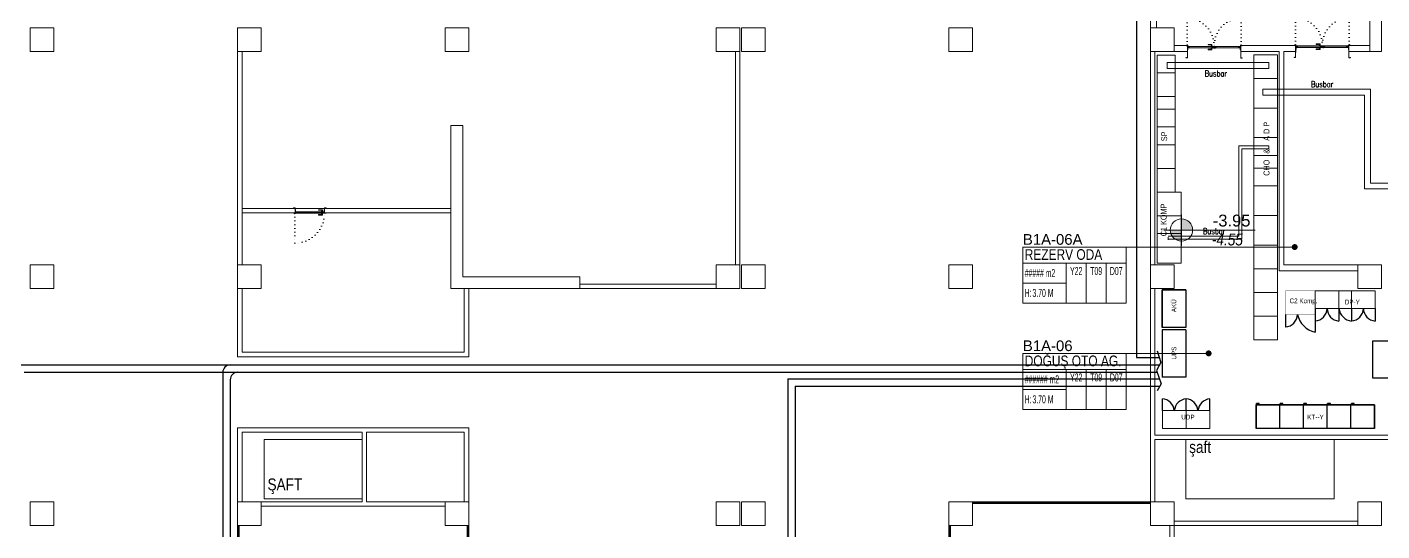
# Model space of a CAD drawing. Header units: metres. Extents: x -17822 to 152406, y -4219 to 19791.
# Drawn here: x 86950 to 91521, y 3982 to 5682 of the extents above; entities that cross this region are included whole.
import ezdxf
from ezdxf.enums import TextEntityAlignment as Align

# ---------------------------------------------------------------- set-up
doc = ezdxf.new("R2010")
doc.units = ezdxf.units.M
doc.header["$LTSCALE"] = 100
doc.header["$MEASUREMENT"] = 0
doc.linetypes.add('DOT2', pattern=[0.125, 0, -0.125])
doc.linetypes.add('HIDDEN', pattern=[0.375, 0.25, -0.125])
doc.layers.get('0').update_dxf_attribs({"color": 9, "lineweight": 9})
for name, color, linetype, lineweight in [('00', 9, 'Continuous', 9), ('01', 9, 'Continuous', 9), ('05S', 9, 'Continuous', 9), ('06B', 9, 'Continuous', 9), ('06C', 9, 'Continuous', 9), ('06D', 9, 'Continuous', 9), ('10', 9, 'Continuous', 9), ('15', 9, 'Continuous', 9), ('20', 9, 'DOT2', 9), ('21', 9, 'Continuous', 9), ('21_mahal200', 9, 'Continuous', 9), ('E-ELEK', 7, 'Continuous', 30), ('E-KABLO', 7, 'Continuous', 30), ('E-KUTU', 7, 'Continuous', 30), ('E-KUVVET', 7, 'Continuous', 30), ('E-YAZI', 7, 'Continuous', 30)]:
    doc.layers.add(name, color=color, linetype=linetype, lineweight=lineweight)
doc.styles.add('_Y', font='comic.ttf', dxfattribs={"width": 0.8, "height": 2.5})
doc.styles.add('Arial', font='arial.ttf', dxfattribs={"height": 2.5})
doc.styles.add('E-YAZI', font='txttw.shx')
doc.styles.add('MuuM_TEXT-ITALIC', font='ARIALNI.TTF')
doc.styles.add('MuuM_TEXT-STANDART', font='ARIALN.TTF')
doc.dimstyles.new('MuuM_DIM200', dxfattribs={"dimscale": 20, "dimtxt": 2, "dimasz": 1, "dimexe": 1, "dimexo": 1, "dimgap": 1, "dimtad": 1, "dimdec": 1, "dimrnd": 0.5, "dimdsep": 46, "dimtxsty": 'MuuM_TEXT-STANDART', "dimblk": 'ARCHTICK', "dimcen": 0, "dimdle": 0.15, "dimclrd": 256, "dimclre": 256, "dimclrt": 256, "dimadec": 0, "dimazin": 0, "dimtfac": 5, "dimtdec": 1, "dimtix": 1, "dimtmove": 2, "dimatfit": 3, "dimldrblk": 'DOT', "dimfxl": 3, "dimfxlon": 1, "dimtolj": 1, "dimlwd": -1, "dimlwe": -1, "dimarcsym": 0})

# ---------------------------------------------------------------- blocks, each defined once
blk = doc.blocks.new('p-kolon_80x80')
blk.add_lwpolyline([(-40, -40), (40, -40), (40, 40), (-40, 40)], close=True)
blk = doc.blocks.new('1.Bod.Ara.Sitatik Elk')
at = {"layer": '01'}
for points in [[(7520, -3030), (7480, -3030), (7480, -2824), (7520, -2824)], [(4815, -3790), (4420, -3790), (4420, -3280), (4380, -3280), (4380, -3830), (4815, -3830)]]:
    blk.add_lwpolyline(points, close=True, dxfattribs=at)
for p in [(3000, -2990), (3700, -2990), (4400, -2990), (5315, -2990), (5400, -2990), (6100, -2990), (6780, -2990), (3000, -3790), (3700, -3790), (5315, -3790), (5400, -3790), (6100, -3790), (6780, -3790), (7480, -3790), (3000, -4590), (3700, -4590), (4400, -4590), (5315, -4590), (5400, -4590), (6100, -4590), (6780, -4590), (7480, -4590)]:
    blk.add_blockref('p-kolon_80x80', p, dxfattribs=at)
blk = doc.blocks.new('_ArchTick')
at = {"color": 0, "linetype": 'ByBlock', "const_width": 0.15}
blk.add_lwpolyline([(-0.5, -0.5), (0.5, 0.5)], dxfattribs=at)
blk = doc.blocks.new('_Dot')
at = {"color": 0, "linetype": 'ByBlock', "lineweight": -2}
blk.add_line((-0.5, 0), (-1, 0), dxfattribs=at)
at = {"color": 0, "linetype": 'ByBlock', "const_width": 0.5}
blk.add_lwpolyline([(-0.25, 0, 1), (0.25, 0, 1)], format="xyb", close=True, dxfattribs=at)
blk = doc.blocks.new('0_roomno2')
blk.add_lwpolyline([(19.38, -10.5), (0, -10.5), (0, 0), (19.38, 0)], close=True)
for points in [[(0, -3), (19.38, -3)], [(8.12, -3), (8.12, -10.5)], [(11.88, -3), (11.88, -10.5)], [(15.62, -3), (15.62, -10.5)], [(0, -6.75), (8.12, -6.75)]]:
    blk.add_lwpolyline(points)
at = {"style": 'MuuM_TEXT-STANDART', "width": 0.6}
blk.add_text('H:', height=1.5, dxfattribs=at).set_placement((0.35, -8.61), align=Align.MIDDLE_LEFT)
at = {"style": 'Arial'}
blk.add_attdef('ODANO', (0, 1.17), '', height=2, dxfattribs=at)
blk.add_attdef('MEKANADI', text='', height=2, dxfattribs=at).set_placement((0.35, -3), align=Align.BOTTOM_LEFT)
at = {"style": 'MuuM_TEXT-STANDART', "width": 0.6}
for tag, p in [('M2', (0.35, -4.88)), ('TEMIZTAVANYUKSEKLIGI', (1.8, -8.61))]:
    blk.add_attdef(tag, text='', height=1.5, dxfattribs=at).set_placement(p, align=Align.MIDDLE_LEFT)
for tag, p in [('YER01', (10, -4.5)), ('TAVAN01', (13.75, -4.5)), ('DUVAR01', (17.5, -4.5)), ('YER02', (10, -6.75)), ('TAVAN02', (13.75, -6.75)), ('DUVAR02', (17.5, -6.75)), ('YER03', (10, -9)), ('TAVAN03', (13.75, -9)), ('DUVAR03', (17.5, -9))]:
    blk.add_attdef(tag, text='', height=1.5, dxfattribs=at).set_placement(p, align=Align.MIDDLE_CENTER)
blk = doc.blocks.new('prf-10x10')
blk.add_lwpolyline([(-5, -5), (5, -5), (5, 5), (-5, 5)], close=True)
at = {"color": 255}
blk.add_solid([(-5, -5), (5, -5), (-5, 5), (5, 5)], dxfattribs=at)
at = {"layer": '10'}
blk.add_point((0, 0), dxfattribs=at)
blk = doc.blocks.new('p-dog-ser-720')
at = {"layer": '06D'}
for points in [[(0, 0), (0, 715)], [(5, 0), (5, 715)]]:
    blk.add_lwpolyline(points, dxfattribs=at)
at = {"layer": '15'}
blk.add_lwpolyline([(2.5, 0), (2.5, 715)], dxfattribs=at)
at = {"layer": '10', "xscale": 0.5, "yscale": 0.5, "rotation": 180}
for p in [(2.5, 717.5), (2.5, 600), (2.5, 480), (2.5, 360), (2.5, 240), (2.5, 120), (2.5, 2.5)]:
    blk.add_blockref('prf-10x10', p, dxfattribs=at)
blk = doc.blocks.new('prf-scr2')
at = {"linetype": 'DOT2', "ltscale": 10}
blk.add_line((0, 0.2), (0, -1.1), dxfattribs=at)
for p, q in [((-0.1, -0.2), (0.1, -0.3)), ((0.1, -0.2), (-0.1, -0.2)), ((0.1, -0.3), (-0.1, -0.3)), ((-0.1, -0.3), (0.1, -0.4)), ((0.1, -0.4), (-0.1, -0.4)), ((0.1, -0.5), (-0.1, -0.4)), ((-0.1, -0.4), (0.1, -0.4)), ((0.1, -0.6), (-0.1, -0.5)), ((-0.1, -0.5), (0.1, -0.5)), ((-0.1, -0.6), (0.1, -0.7)), ((0.1, -0.6), (-0.1, -0.6)), ((-0.1, -0.6), (0.1, -0.6)), ((-0.1, -0.7), (0.1, -0.8)), ((0.1, -0.7), (-0.1, -0.7)), ((-0.1, -0.8), (0.1, -0.8)), ((0.1, -0.8), (-0.1, -0.8)), ((0.1, -0.2), (0, -0.1)), ((0, -0.2), (0.1, -0.2))]:
    blk.add_line(p, q)
blk.add_lwpolyline([(0.2, 0), (-0.2, 0), (-0.2, 0), (-0.1, -0.1), (0.1, -0.1), (0.2, 0), (0.2, 0)], close=True)
for points in [[(0.2, 0), (-0.2, 0)], [(-0.1, -0.1), (-0.1, -0.2), (-0.1, -0.2), (-0.1, -0.2), (-0.1, -0.2), (-0.1, -0.3), (-0.1, -0.3), (-0.1, -0.3), (-0.1, -0.3), (-0.1, -0.4), (-0.1, -0.4), (-0.1, -0.4), (-0.1, -0.4), (-0.1, -0.4), (-0.1, -0.5), (-0.1, -0.5), (-0.1, -0.5), (-0.1, -0.5), (-0.1, -0.5), (-0.1, -0.5), (-0.1, -0.6), (-0.1, -0.6), (-0.1, -0.6), (-0.1, -0.6), (-0.1, -0.6), (-0.1, -0.7), (-0.1, -0.7), (-0.1, -0.7), (-0.1, -0.7), (-0.1, -0.7), (-0.1, -0.8), (-0.1, -0.8), (-0.1, -0.8), (-0.1, -0.8), (0, -0.9), (0, -0.9), (0, -0.9), (0.1, -0.8), (0.1, -0.8), (0.1, -0.7), (0.1, -0.7), (0.1, -0.7), (0.1, -0.7), (0.1, -0.7), (0.1, -0.7), (0.1, -0.6), (0.1, -0.6), (0.1, -0.6), (0.1, -0.6), (0.1, -0.6), (0.1, -0.5), (0.1, -0.5), (0.1, -0.5), (0.1, -0.5), (0.1, -0.4), (0.1, -0.4), (0.1, -0.4), (0.1, -0.4), (0.1, -0.4), (0.1, -0.3), (0.1, -0.3), (0.1, -0.3), (0.1, -0.3), (0.1, -0.3), (0.1, -0.3), (0.1, -0.2), (0.1, -0.2), (0.1, -0.2), (0.1, -0.2), (0.1, -0.2), (0.1, -0.1)]]:
    blk.add_lwpolyline(points)
blk = doc.blocks.new('gr-p-barel kilitli kapı kolu')
at = {"layer": '05S'}
h = blk.add_hatch(color=256, dxfattribs=at)
h.paths.add_polyline_path([(1.3, 0.8), (-1.3, 0.8), (-1.3, 0.7), (1.3, 0.7)])
h.paths.add_polyline_path([(2.75, 0.7), (-2.75, 0.7), (-2.75, 0), (2.75, 0)])
h.paths.add_polyline_path([(-11.7, 4.9), (-11.7, 6.7), (0.9, 6.7), (0.9, 0.8), (-0.9, 0.8), (-0.9, 4.9)])
at = {"flags": 128}
for points in [[(-0.9, 0.8), (-0.9, 4.9), (-11.7, 4.9), (-11.7, 6.7), (0.9, 6.7), (0.9, 0.8)], [(-0.8, 5), (0.8, 6.6)]]:
    blk.add_lwpolyline(points, dxfattribs=at)
blk.add_lwpolyline([(-2.75, 0), (-2.75, 0.7), (2.75, 0.7), (2.75, 0)])
blk.add_lwpolyline([(-1.3, 0.7), (1.3, 0.7), (1.3, 0.8), (-1.3, 0.8)], close=True)
blk = doc.blocks.new('K2_SAC')
at = {"layer": '06C'}
blk.add_lwpolyline([(-71.5, 60.3, 1), (-71.8, 59.6), (-69.9, 58.9), (-69.6, 59.7), (-71.6, 60.4)], format="xyb", dxfattribs=at)
blk.add_arc((-71.6, 60), 0.5, 34.0049, 287.7447, dxfattribs=at)
at = {"layer": '10'}
for points in [[(-161, 84.1, 0.414214), (-160.8, 83.7), (-159.8, 83.3, 0.414214), (-159.5, 83.5), (-157.4, 89.6, 0.414214), (-157.5, 90, 0.414214), (-157.9, 89.8), (-158.2, 88.9), (-159.2, 89.3), (-156.2, 97.8, 0.414214), (-156.4, 98.1), (-160.6, 99.6, 0.414214), (-160.9, 99.4), (-161.2, 98.5, 0.414214), (-161, 98.2), (-160, 97.8), (-159.9, 98), (-161, 98.4, -0.414214), (-161, 98.5), (-160.7, 99.3, -0.414214), (-160.6, 99.4), (-156.5, 97.9, -0.414214), (-156.4, 97.8), (-159.4, 89.1), (-158.1, 88.7), (-157.7, 89.7, -0.414214), (-157.6, 89.8, -0.414214), (-157.5, 89.6), (-159.6, 83.6, -0.414214), (-159.8, 83.5), (-160.7, 83.9, -0.414214), (-160.8, 84), (-160.5, 84.8), (-160.7, 84.9)], [(-156.5, 98.7), (-155.4, 97.7), (-156.3, 94.9), (-156.2, 94.9), (-155.2, 97.7), (-156.3, 98.8, 14.796002)], [(-174.4, 60.3, 0.414214), (-174.4, 60.2), (-170.2, 58.7, 0.414214), (-170.1, 58.8), (-159.7, 88.3), (-159.5, 88.2), (-169.9, 58.7, -0.414214), (-170.3, 58.6), (-174.4, 60, -0.414214), (-174.6, 60.4), (-174.3, 61.2, -0.414214), (-173.9, 61.4), (-172.9, 61.1), (-173, 60.9), (-174, 61.2, 0.414214), (-174.1, 61.2)], [(4, -2.7, -0.414214), (3.9, -2.7), (-0.3, -1.3, -0.414214), (-0.4, -1.2), (10.4, 29.3), (10.2, 29.4), (-0.6, -1.1, 0.414214), (-0.4, -1.5), (3.8, -2.9, 0.414214), (4.2, -2.7), (4.5, -1.9, 0.414214), (4.3, -1.5), (3.2, -1.1), (3.2, -1.3), (4.2, -1.7, -0.414214), (4.3, -1.8)], [(8.7, 25.2, -0.414214), (8.3, 25), (7.4, 25.4, -0.414214), (7.2, 25.7), (9.3, 31.8, -0.414214), (9.7, 32, -0.414214), (9.9, 31.6), (9.6, 30.7), (10.5, 30.4), (13.5, 38.9, -0.414214), (13.9, 39.1), (18, 37.7, -0.414214), (18.2, 37.3), (17.9, 36.4, -0.414214), (17.5, 36.2), (16.5, 36.6), (16.5, 36.8), (17.6, 36.4, 0.414214), (17.7, 36.5), (18, 37.3, 0.414214), (17.9, 37.5), (13.8, 38.9, 0.414214), (13.7, 38.8), (10.6, 30.2), (9.3, 30.6), (9.7, 31.7, 0.414214), (9.6, 31.8, 0.414214), (9.5, 31.7), (7.4, 25.7, 0.414214), (7.5, 25.5), (8.4, 25.2, 0.414214), (8.5, 25.3), (8.8, 26.1), (9, 26.1)], [(14.3, 39.5), (12.8, 39.3), (11.8, 36.6), (11.6, 36.7), (12.6, 39.5), (14.2, 39.7, -14.796002)]]:
    blk.add_lwpolyline(points, format="xyb", close=True, dxfattribs=at)
for points in [[(-73.8, 64.8), (-74.4, 62.9), (-74.1, 62.8), (-74.5, 61.8), (-157.3, 90.5), (-157, 91.5), (-156.7, 91.4), (-156.1, 93.3), (-156.3, 93.4), (-156.9, 91.8), (-157.2, 91.9), (-157.7, 90.3), (-74.3, 61.4), (-73.8, 63), (-74, 63.1), (-73.5, 64.7)], [(-74.4, 62.9), (-73.8, 64.8), (-73.2, 64.6), (-72.7, 66.1), (-156.1, 95.1), (-156.6, 93.5), (-156.1, 93.3), (-156.7, 91.4), (-156.4, 91.3), (-155.7, 93.5), (-156.2, 93.7), (-155.9, 94.7), (-73, 66), (-73.4, 65), (-74, 65.2), (-74.7, 63), (-74.4, 62.9)], [(-72.2, 64.2), (-72.8, 62.3), (-73.1, 62.4), (-73.4, 61.4), (9.9, 32.5), (10.2, 33.5), (9.9, 33.6), (10.6, 35.5), (10.9, 35.4), (10.3, 33.8), (10.6, 33.7), (10.1, 32.2), (-73.8, 61.3), (-73.3, 62.8), (-73, 62.7), (-72.4, 64.3)], [(-72.8, 62.3), (-72.2, 64.2), (-72.7, 64.4), (-72.2, 66), (11.7, 36.9), (11.2, 35.3), (10.6, 35.5), (9.9, 33.6), (9.7, 33.7), (10.4, 35.9), (11, 35.7), (11.3, 36.7), (-72, 65.6), (-72.3, 64.6), (-71.8, 64.4), (-72.5, 62.2), (-72.8, 62.3)]]:
    blk.add_lwpolyline(points, dxfattribs=at)
for points in [[(-156.7, 90.5), (-152.9, 89.2), (-151.6, 93), (-155.4, 94.3)], [(-156.3, 90.7), (-153.1, 89.6), (-152, 92.8), (-155.2, 93.9)], [(-75, 62.2), (-80.7, 64.1), (-79.3, 67.9), (-73.7, 66)], [(-75.2, 62.6), (-80.3, 64.3), (-79.2, 67.5), (-74.1, 65.8)], [(-75.2, 61), (-73.4, 60.4), (-73.2, 60.9), (-75.6, 61.7), (-75.6, 61.7), (-75.7, 61.2)], [(-71.3, 66.4), (-73.1, 67), (-73.3, 66.5), (-71.5, 65.9), (-70.9, 65.7), (-70.7, 66.2)], [(-72.8, 61.4), (-67.1, 59.5), (-65.8, 63.2), (-71.5, 65.2)], [(-72.4, 61.6), (-67.3, 59.8), (-66.2, 63.1), (-71.3, 64.8)], [(9.4, 32.9), (3.7, 34.9), (5, 38.7), (10.7, 36.7)], [(9.2, 33.3), (4.1, 35.1), (5.2, 38.3), (10.3, 36.5)]]:
    blk.add_lwpolyline(points, close=True, dxfattribs=at)
for centre in [(-156.9, 99.4), (15, 39.8)]:
    blk.add_circle(centre, 0.55, dxfattribs=at)
at = {"layer": '20'}
for p, q in [((-156.9, 99.4), (-127.2, 184.9)), ((15, 39.8), (44.6, 125.3))]:
    blk.add_line(p, q, dxfattribs=at)
at = {"layer": '20', "linetype": 'HIDDEN'}
for points in [[(-156.6, 98), (-157, 96.8), (-158.4, 97.2), (-158, 98.5)], [(-156.5, 98.7), (-157.1, 97), (-158.1, 97.4), (-157.6, 99.1)], [(13.9, 38.9), (13.5, 37.6), (14.9, 37.2), (15.3, 38.4)], [(14.3, 39.5), (13.7, 37.8), (14.8, 37.4), (15.3, 39.1)]]:
    blk.add_lwpolyline(points, dxfattribs=at)
at = {"layer": '20'}
for centre, start, end in [((-156.9, 99.4), 338.4691, 70.8748), ((15, 39.8), 70.8748, 163.2805)]:
    blk.add_arc(centre, 90.5, start, end, dxfattribs=at)
at = {"layer": '06B', "xscale": -1, "rotation": 160.8747897857572}
blk.add_blockref('gr-p-barel kilitli kapı kolu', (-81.9, 64), dxfattribs=at)
at = {"layer": '06B', "rotation": 340.8747897857572}
blk.add_blockref('gr-p-barel kilitli kapı kolu', (-80.2, 68.8), dxfattribs=at)
at = {"layer": '10', "rotation": 70.87478978575723}
for p in [(-156.6, 92.6), (-72.7, 63.5)]:
    blk.add_blockref('prf-scr2', p, dxfattribs=at)
at = {"layer": '10', "xscale": -1, "rotation": 250.8747897857573}
for p in [(-73.8, 63.9), (10.6, 34.6)]:
    blk.add_blockref('prf-scr2', p, dxfattribs=at)
blk = doc.blocks.new('0_elevationtarget-p-bk')
h = blk.add_hatch(color=250)
h.paths.add_polyline_path([(1.88, 0, 0.414214), (0, 1.88), (0, 0)])
h.paths.add_polyline_path([(0, 0), (-1.88, 0, 0.414214), (0, -1.88)])
blk.add_line((0, -2.62), (0, 2.62))
blk.add_lwpolyline([(12.45, 0), (-3, 0)])
blk.add_circle((0, 0), 1.88)
at = {"style": 'Arial'}
blk.add_attdef('BITMISKOT', text='', height=2, dxfattribs=at).set_placement((4.5, 0), align=Align.BOTTOM_LEFT)
at = {"style": 'MuuM_TEXT-ITALIC'}
blk.add_attdef('FINISHINGFLOORLEVEL', text='', height=2, dxfattribs=at).set_placement((4.5, -0.59), align=Align.TOP_LEFT)
blk = doc.blocks.new('K-SAC-01')
at = {"layer": '10'}
for points in [[(-4.6, 16.2, -0.414214), (-4.5, 16.3), (-0.1, 16.3, -0.414214), (0, 16.2), (0, 5.9), (0.2, 5.9), (0.2, 16.2, 0.414214), (-0.1, 16.5), (-4.5, 16.5, 0.414214), (-4.8, 16.2), (-4.8, 15.3, 0.414214), (-4.5, 15), (-3.4, 15), (-3.4, 15.2), (-4.5, 15.2, -0.414214), (-4.6, 15.3)], [(0.2, 10.3, -0.414214), (0.5, 10.6), (1.5, 10.6, -0.414214), (1.8, 10.3), (1.8, 3.9, -0.414214), (1.5, 3.6, -0.414214), (1.2, 3.9), (1.2, 4.8), (0.2, 4.8), (0.2, -1.2, -0.414214), (-0.1, -1.5), (-4.5, -1.5, -0.414214), (-4.8, -1.2), (-4.8, -0.3, -0.414214), (-4.5, 0), (-3.4, 0), (-3.4, -0.2), (-4.5, -0.2, 0.414214), (-4.6, -0.3), (-4.6, -1.2, 0.414214), (-4.5, -1.3), (-0.1, -1.3, 0.414214), (0, -1.2), (0, 5), (1.4, 5), (1.4, 3.9, 0.414214), (1.5, 3.8, 0.414214), (1.6, 3.9), (1.6, 10.3, 0.414214), (1.5, 10.4), (0.5, 10.4, 0.414214), (0.4, 10.3), (0.4, 9.4), (0.2, 9.4)], [(-0.4, -2), (1, -1.4), (1, 1.5), (1.2, 1.5), (1.2, -1.5), (-0.3, -2.2, -14.796002)], [(99.8, 10.3, 0.414214), (99.5, 10.6), (98.5, 10.6, 0.414214), (98.2, 10.3), (98.2, 3.9, 0.414214), (98.5, 3.6, 0.414214), (98.8, 3.9), (98.8, 4.8), (99.8, 4.8), (99.8, -1.2, 0.414214), (100.1, -1.5), (104.5, -1.5, 0.414214), (104.8, -1.2), (104.8, -0.3, 0.414214), (104.5, 0), (103.4, 0), (103.4, -0.2), (104.5, -0.2, -0.414214), (104.6, -0.3), (104.6, -1.2, -0.414214), (104.5, -1.3), (100.1, -1.3, -0.414214), (100, -1.2), (100, 5), (98.6, 5), (98.6, 3.9, -0.414214), (98.5, 3.8, -0.414214), (98.4, 3.9), (98.4, 10.3, -0.414214), (98.5, 10.4), (99.5, 10.4, -0.414214), (99.6, 10.3), (99.6, 9.4), (99.8, 9.4)], [(104.6, 16.2, 0.414214), (104.5, 16.3), (100.1, 16.3, 0.414214), (100, 16.2), (100, 5.9), (99.8, 5.9), (99.8, 16.2, -0.414214), (100.1, 16.5), (104.5, 16.5, -0.414214), (104.8, 16.2), (104.8, 15.3, -0.414214), (104.5, 15), (103.4, 15), (103.4, 15.2), (104.5, 15.2, 0.414214), (104.6, 15.3)]]:
    blk.add_lwpolyline(points, format="xyb", close=True, dxfattribs=at)
for points in [[(98.8, 0.1), (98.8, 2.1), (99.1, 2.1), (99.1, 3.2), (1.5, 3.2), (1.5, 2.1), (1.8, 2.1), (1.8, 0.1), (1.5, 0.1), (1.5, 1.9), (1.2, 1.9), (1.2, 3.5), (99.4, 3.5), (99.4, 1.9), (99.1, 1.9), (99.1, 0.1)], [(98.8, 2.1), (98.8, 0.1), (99.4, 0.1), (99.4, -1.5), (1.2, -1.5), (1.2, 0.1), (1.8, 0.1), (1.8, 2.1), (2.1, 2.1), (2.1, -0.1), (1.5, -0.1), (1.5, -1.2), (99.1, -1.2), (99.1, -0.1), (98.5, -0.1), (98.5, 2.1), (98.8, 2.1)]]:
    blk.add_lwpolyline(points, dxfattribs=at)
for points in [[(2.1, 3), (8.1, 3), (8.1, -1), (2.1, -1)], [(2.4, 2.7), (7.8, 2.7), (7.8, -0.7), (2.4, -0.7)], [(98.5, 3), (92.5, 3), (92.5, -1), (98.5, -1)], [(98.2, 2.7), (92.8, 2.7), (92.8, -0.7), (98.2, -0.7)]]:
    blk.add_lwpolyline(points, close=True, dxfattribs=at)
blk.add_circle((-0.9, -2.5), 0.55, dxfattribs=at)
at = {"layer": '20', "linetype": 'HIDDEN'}
for points in [[(-0.2, -1.3), (-0.2, 0), (-1.7, 0), (-1.7, -1.3)], [(-0.4, -2), (-0.4, -0.2), (-1.5, -0.2), (-1.5, -2)]]:
    blk.add_lwpolyline(points, dxfattribs=at)
at = {"layer": '20'}
blk.add_lwpolyline([(-0.9, -2.5), (-0.9, -102.9)], dxfattribs=at)
blk.add_arc((-0.9, -2.5), 100.4, 270, 1.5131, dxfattribs=at)
at = {"layer": '06B'}
blk.add_blockref('gr-p-barel kilitli kapı kolu', (91.4, 3.5), dxfattribs=at)
at = {"layer": '06B', "xscale": -1, "rotation": 180}
blk.add_blockref('gr-p-barel kilitli kapı kolu', (91.4, -1.5), dxfattribs=at)
at = {"layer": '10', "xscale": -1, "rotation": 90}
blk.add_blockref('prf-scr2', (1.5, 1), dxfattribs=at)
at = {"layer": '10', "rotation": 270}
blk.add_blockref('prf-scr2', (99.1, 1.2), dxfattribs=at)
blk = doc.blocks.new('UPS')
at = {"layer": 'E-KUTU', "color": 4}
for p, q in [((90870.1, 5103.6), (90870.1, 5183.6)), ((91030.1, 5183.6), (90870.1, 5183.6)), ((91030.1, 5103.6), (91030.1, 5183.6)), ((91030.1, 5103.6), (90870.1, 5103.6))]:
    blk.add_line(p, q, dxfattribs=at)
at = {"layer": 'E-ELEK', "color": 2, "style": '_Y', "width": 0.8}
blk.add_text('UPS', height=15.9, dxfattribs=at).set_placement((90929, 5136.2))
blk = doc.blocks.new('E-UPS')
at = {"layer": 'E-KUVVET', "color": 240, "rotation": 90}
blk.add_blockref('UPS', (5103.6, -90870.1), dxfattribs=at)
blk.add_blockref('UPS', (5103.6, -90870.1), dxfattribs=at)
blk = doc.blocks.new('KT-Y')
at = {"layer": 'E-KUTU', "color": 4}
for p, q in [((90581, 4569), (90581, 4649)), ((90741, 4649), (90581, 4649)), ((90661, 4569), (90661, 4649)), ((90741, 4569), (90741, 4649)), ((90981, 4649), (90741, 4649)), ((90821, 4569), (90821, 4649)), ((90901, 4569), (90901, 4649)), ((90981, 4569), (90981, 4649)), ((90741, 4569), (90581, 4569)), ((90981, 4569), (90741, 4569))]:
    blk.add_line(p, q, dxfattribs=at)
at = {"layer": 'E-KUVVET', "color": 3}
for p, q in [((90591.8, 4653.6), (90582.7, 4653.6)), ((90582.7, 4649), (90582.7, 4653.6)), ((90591.8, 4649), (90591.8, 4653.6)), ((90671.8, 4653.6), (90662.7, 4653.6)), ((90662.7, 4649), (90662.7, 4653.6)), ((90671.8, 4649), (90671.8, 4653.6)), ((90751.8, 4653.6), (90742.7, 4653.6)), ((90742.7, 4649), (90742.7, 4653.6)), ((90751.8, 4649), (90751.8, 4653.6)), ((90831.8, 4653.6), (90822.7, 4653.6)), ((90822.7, 4649), (90822.7, 4653.6)), ((90831.8, 4649), (90831.8, 4653.6)), ((90911.8, 4653.6), (90902.7, 4653.6)), ((90902.7, 4649), (90902.7, 4653.6)), ((90911.8, 4649), (90911.8, 4653.6))]:
    blk.add_line(p, q, dxfattribs=at)
blk = doc.blocks.new('1.Bod.Ara.Mimari Elk')
blk.add_lwpolyline([(6775, -2950), (6740, -2950)])
at = {"layer": '00'}
for points in [[(6740, -2590), (6740, -2950), (6760, -2950), (6760, -2590), (6740, -2590)], [(7440, -3750), (7190, -3750), (7190, -3030), (7230, -3030), (7230, -3010), (7045, -3010), (7045, -3030), (7175, -3030), (7175, -3770), (7440, -3770)], [(4380, -3560), (3675, -3560), (3675, -3575), (4380, -3575)], [(3660, -4060), (4440, -4060), (4440, -3830), (4425, -3830), (4425, -4045)], [(4425, -4045), (3675, -4045), (3675, -3830), (3660, -3830), (3660, -4060)], [(4815, -3830), (5275, -3830), (5275, -3815), (4815, -3815), (4815, -3830)], [(7375, -4325), (6755, -4325), (6755, -3830), (6740, -3830), (6740, -4550), (6755, -4550), (6755, -4340), (6845, -4340), (6845, -4340), (7375, -4340), (7375, -4340)], [(4360, -4550), (4095, -4550), (4095, -4315), (4425, -4315), (4425, -4550), (4440, -4550), (4440, -4300), (3660, -4300), (3660, -4550)], [(3675, -4550), (3675, -4315), (4080, -4315), (4080, -4550), (3740, -4550)], [(7375, -4325), (7590, -4325)], [(7375, -4340), (7590, -4340)], [(4360, -4565), (3740, -4565)]]:
    blk.add_lwpolyline(points, dxfattribs=at)
for points in [[(6820, -3010), (6865, -3010), (6865, -3030), (6820, -3030)], [(7410, -3030), (7480, -3030), (7480, -3010), (7410, -3010)], [(3660, -3030), (3660, -3750), (3675, -3750), (3675, -3030)], [(5355, -3750), (5355, -3030), (5340, -3030), (5340, -3750)], [(6740, -3750), (6740, -3030), (6755, -3030), (6755, -3750)], [(7440, -4630), (6820, -4630), (6820, -4615), (7440, -4615)], [(6820, -5350), (6805, -5350), (6805, -4630), (6820, -4630)]]:
    blk.add_lwpolyline(points, close=True, dxfattribs=at)
at = {"layer": '06D'}
for points in [[(3750, -4540), (4080, -4540), (4080, -4340), (3750, -4340)], [(6860, -4540), (7360, -4540), (7360, -4340), (6860, -4340)], [(6820, -5350), (6060, -5350), (6060, -4550), (6820, -4550)]]:
    blk.add_lwpolyline(points, close=True, dxfattribs=at)
for points in [[(6140, -4550), (6735, -4550)], [(6140, -4555), (6735, -4555)]]:
    blk.add_lwpolyline(points, dxfattribs=at)
at = {"layer": '15'}
blk.add_lwpolyline([(6140, -4552.5), (6735, -4552.5)], dxfattribs=at)
for name, p in [('K-SAC-01', (3853.78, -3574.25)), ('p-dog-ser-720', (3660, -5350)), ('p-dog-ser-720', (4435, -5350))]:
    blk.add_blockref(name, p)
at = {"xscale": -1, "rotation": 180}
blk.add_blockref('p-dog-ser-720', (6060, -4630), dxfattribs=at)
at = {"layer": '10', "rotation": 19.12521021339945}
for p in [(7044.82, -3051.28), (7409.82, -3049.98)]:
    blk.add_blockref('K2_SAC', p, dxfattribs=at)
at = {"layer": '10', "xscale": -0.5, "yscale": 0.5, "rotation": 90}
for p in [(6142.5, -4552.5), (6290, -4552.5), (6440, -4552.5), (6590, -4552.5), (6737.5, -4552.5)]:
    blk.add_blockref('prf-10x10', p, dxfattribs=at)
at = {"layer": '21', "xscale": 20, "yscale": 20, "zscale": 20}
blk.add_blockref('0_elevationtarget-p-bk', (6844.81, -3632.61), dxfattribs=at).add_auto_attribs({'BITMISKOT': ' -3.95', 'FINISHINGFLOORLEVEL': ' -4.55'})
at = {"layer": '21_mahal200'}
ref = blk.add_blockref('0_roomno2', (6309.64, -3689.98), dxfattribs=dict(at, xscale=18, yscale=18, zscale=18))
ref.add_attrib('ODANO', 'B1A-06A', (6309.64, -3682.2), dxfattribs={"layer": '0', "height": 36, "style": 'Arial'})
ref.add_attrib('MEKANADI', 'REZERV ODA', dxfattribs={"layer": '0', "height": 36, "style": 'Arial', "width": 0.8}).set_placement((6315.94, -3743.98), align=Align.BOTTOM_LEFT)
ref.add_attrib('M2', '##### m2', dxfattribs={"layer": '0', "height": 27, "style": 'MuuM_TEXT-STANDART', "width": 0.6}).set_placement((6315.94, -3777.73), align=Align.MIDDLE_LEFT)
ref.add_attrib('TEMIZTAVANYUKSEKLIGI', '3.70 M', dxfattribs={"layer": '0', "height": 27, "style": 'MuuM_TEXT-STANDART', "width": 0.6}).set_placement((6342.04, -3844.92), align=Align.MIDDLE_LEFT)
ref.add_attrib('YER01', 'Y22', dxfattribs={"layer": '0', "height": 27, "style": 'MuuM_TEXT-STANDART', "width": 0.6}).set_placement((6489.64, -3770.98), align=Align.MIDDLE_CENTER)
ref.add_attrib('TAVAN01', 'T09', dxfattribs={"layer": '0', "height": 27, "style": 'MuuM_TEXT-STANDART', "width": 0.6}).set_placement((6557.14, -3770.98), align=Align.MIDDLE_CENTER)
ref.add_attrib('DUVAR01', 'D07', dxfattribs={"layer": '0', "height": 27, "style": 'MuuM_TEXT-STANDART', "width": 0.6}).set_placement((6624.64, -3770.98), align=Align.MIDDLE_CENTER)
ref = blk.add_blockref('0_roomno2', (6309.64, -4048.93), dxfattribs=dict(at, xscale=18, yscale=18, zscale=18))
ref.add_attrib('ODANO', 'B1A-06', (6309.64, -4041.15), dxfattribs={"layer": '0', "height": 36, "style": 'Arial'})
ref.add_attrib('MEKANADI', 'DOĞUŞ OTO AG.', dxfattribs={"layer": '0', "height": 36, "style": 'Arial', "width": 0.8}).set_placement((6315.94, -4102.93), align=Align.BOTTOM_LEFT)
ref.add_attrib('M2', '###### m2', dxfattribs={"layer": '0', "height": 27, "style": 'MuuM_TEXT-STANDART', "width": 0.6}).set_placement((6315.94, -4136.68), align=Align.MIDDLE_LEFT)
ref.add_attrib('TEMIZTAVANYUKSEKLIGI', '3.70 M', dxfattribs={"layer": '0', "height": 27, "style": 'MuuM_TEXT-STANDART', "width": 0.6}).set_placement((6342.04, -4203.88), align=Align.MIDDLE_LEFT)
ref.add_attrib('YER01', 'Y22', dxfattribs={"layer": '0', "height": 27, "style": 'MuuM_TEXT-STANDART', "width": 0.6}).set_placement((6489.64, -4129.93), align=Align.MIDDLE_CENTER)
ref.add_attrib('TAVAN01', 'T09', dxfattribs={"layer": '0', "height": 27, "style": 'MuuM_TEXT-STANDART', "width": 0.6}).set_placement((6557.14, -4129.93), align=Align.MIDDLE_CENTER)
ref.add_attrib('DUVAR01', 'D07', dxfattribs={"layer": '0', "height": 27, "style": 'MuuM_TEXT-STANDART', "width": 0.6}).set_placement((6624.64, -4129.93), align=Align.MIDDLE_CENTER)
at = {"layer": '21', "style": 'MuuM_TEXT-STANDART'}
blk.add_text('şaft ', height=40, dxfattribs=at).set_placement((6870.74, -4384.98))
at = {"layer": '21', "insert": (3760.93, -4471.03), "char_height": 40, "width": 563.9751, "attachment_point": 1, "style": 'MuuM_TEXT-STANDART'}
blk.add_mtext('ŞAFT', dxfattribs=at)
at = {"layer": '21_mahal200'}
for points in [[(7226.88, -3689.98), (6658.39, -3689.98)], [(6936.41, -4048.93), (6658.39, -4048.93)]]:
    blk.add_leader(points, dimstyle='MuuM_DIM200', override={"dimasz": 1, "dimfxl": 10}, dxfattribs=at)

msp = doc.modelspace()

# ---------------------------------------------------------------- linework, layer by layer
at = {"color": 5}
for p, q in [((91119.68, 5472.64), (91482.61, 5472.64)), ((91119.68, 5452.64), (91462.61, 5452.64)), ((91462.61, 5452.64), (91462.61, 5136.03)), ((91482.61, 5472.64), (91482.61, 5156.03)), ((91037.95, 5139.96), (91037.95, 5281.68)), ((91047.95, 4966.3), (91047.95, 5271.68)), ((91037.95, 4976.3), (91037.95, 5139.96)), ((91462.61, 5136.03), (91707.83, 5136.03)), ((91482.61, 5156.03), (91727.83, 5156.03)), ((90799.42, 4976.3), (91037.95, 4976.3)), ((90799.42, 4966.3), (91047.95, 4966.3))]:
    msp.add_line(p, q, dxfattribs=at)
at = {"color": 6, "const_width": 1}
msp.add_lwpolyline([(90763.25, 5588.05), (90823.25, 5588.05), (90823.25, 5125.55), (90763.25, 5125.55)], close=True, dxfattribs=at)
at = {"color": 4}
for points in [[(90823.25, 5588.05), (90763.25, 5588.05), (90763.25, 5528.05), (90823.25, 5528.05)], [(90823.25, 5405.55), (90763.25, 5405.55), (90763.25, 5448.05), (90823.25, 5448.05)], [(90823.25, 5405.55), (90763.25, 5405.55), (90763.25, 5345.55), (90823.25, 5345.55)], [(90823.25, 5345.55), (90763.25, 5345.55), (90763.25, 5285.55), (90823.25, 5285.55)], [(91089.15, 5309.18), (91169.15, 5309.18), (91169.15, 5249.18), (91089.15, 5249.18)], [(91089.15, 5249.18), (91169.15, 5249.18), (91169.15, 5206.68), (91089.15, 5206.68)], [(90843.25, 5045.55), (90763.25, 5045.55), (90763.25, 4985.55), (90843.25, 4985.55)], [(91376.05, 4732.69), (91376.05, 4792.69), (91418.55, 4792.69), (91418.55, 4732.69)]]:
    msp.add_lwpolyline(points, close=True, dxfattribs=at)
at = {"color": 5, "linetype": 'Continuous', "lineweight": 106, "ltscale": 45, "const_width": 1}
msp.add_lwpolyline([(91089.16, 5589.18), (91169.16, 5589.18), (91169.15, 4626.69), (91089.14, 4626.69)], close=True, dxfattribs=at)
at = {"color": 5, "lineweight": 50, "const_width": 1}
msp.add_lwpolyline([(91089.16, 5589.18), (91169.16, 5589.18), (91169.15, 4626.69), (91089.15, 4626.69)], close=True, dxfattribs=at)
at = {"color": 4}
for points in [[(91089.16, 5589.18), (91169.16, 5589.18), (91169.16, 5509.18), (91089.16, 5509.18), (91089.16, 5589.18)], [(90763.25, 5528.05), (90823.25, 5528.05), (90823.25, 5448.05), (90763.25, 5448.05), (90763.25, 5528.05)], [(91089.16, 5509.18), (91089.16, 5409.18), (91169.16, 5409.18), (91169.16, 5509.18), (91089.16, 5509.18)], [(91089.15, 5409.18), (91089.15, 5309.18), (91169.15, 5309.18), (91169.15, 5409.18), (91089.15, 5409.18)], [(90763.25, 5285.55), (90823.25, 5285.55), (90823.25, 5205.55), (90763.25, 5205.55), (90763.25, 5285.55)], [(90763.25, 5205.55), (90823.25, 5205.55), (90823.25, 5125.55), (90763.25, 5125.55), (90763.25, 5205.55)], [(91089.15, 5206.68), (91169.15, 5206.68), (91169.16, 5146.68), (91089.15, 5146.68), (91089.15, 5206.68)], [(90763.25, 5125.55), (90843.25, 5125.55), (90843.25, 5045.55), (90763.25, 5045.55), (90763.25, 5125.55)], [(91089.15, 5146.68), (91089.15, 5046.68), (91169.15, 5046.68), (91169.15, 5146.68), (91089.15, 5146.68)], [(91089.15, 5046.68), (91089.15, 4946.68), (91169.15, 4946.68), (91169.15, 5046.68), (91089.15, 5046.68)], [(90843.25, 4885.55), (90843.25, 4985.55), (90763.25, 4985.55), (90763.25, 4885.55), (90843.25, 4885.55)], [(91089.15, 4946.68), (91169.15, 4946.68), (91169.15, 4866.68), (91089.15, 4866.68), (91089.15, 4946.68)], [(91089.16, 4866.68), (91169.16, 4866.68), (91169.16, 4786.68), (91089.16, 4786.68), (91089.16, 4866.68)], [(91089.16, 4786.68), (91169.16, 4786.68), (91169.16, 4706.68), (91089.16, 4706.68), (91089.16, 4786.68)], [(91376.05, 4792.69), (91376.05, 4732.69), (91296.05, 4732.69), (91296.05, 4792.69), (91376.05, 4792.69)], [(91498.55, 4792.69), (91498.55, 4732.69), (91418.55, 4732.69), (91418.55, 4792.69), (91498.55, 4792.69)], [(91089.15, 4706.69), (91169.15, 4706.69), (91169.15, 4626.69), (91089.15, 4626.69), (91089.15, 4706.69)]]:
    msp.add_lwpolyline(points, dxfattribs=at)
at = {"color": 5}
for points in [[(90796.95, 5562.9), (91139.69, 5562.9)], [(90796.95, 5562.9), (90796.95, 5542.9), (91139.69, 5542.9)], [(91139.69, 5562.9), (91139.69, 5542.9)], [(91119.68, 5472.64), (91119.68, 5452.64)], [(91037.95, 5281.68), (91139.68, 5281.68)], [(91047.95, 5271.68), (91139.68, 5271.68)], [(91139.68, 5281.68), (91139.68, 5271.68)], [(90799.42, 4973.8), (90799.42, 4963.8)]]:
    msp.add_lwpolyline(points, dxfattribs=at)
at = {"color": 1, "const_width": 1}
msp.add_lwpolyline([(90843.25, 5125.55), (90763.25, 5125.55), (90763.25, 4885.55), (90843.25, 4885.55)], close=True, dxfattribs=at)
for points in [[(91296.05, 4792.69), (91296.05, 4712.69), (91196.05, 4712.69), (91196.05, 4792.69), (91296.05, 4792.69)], [(91498.55, 4792.69), (91498.55, 4732.69), (91296.05, 4732.94), (91296.05, 4792.69), (91498.55, 4792.69)]]:
    msp.add_lwpolyline(points, dxfattribs=at)
at = {"color": 2, "const_width": 1}
msp.add_lwpolyline([(90780.31, 4327.98), (90780.31, 4387.98), (90940.31, 4387.98), (90940.31, 4327.98)], close=True, dxfattribs=at)
at = {"color": 1}
for points in [[(90780.31, 4327.98), (90780.31, 4387.98), (90860.31, 4387.98), (90860.31, 4327.98), (90780.31, 4327.98)], [(90860.31, 4327.98), (90860.31, 4387.98), (90940.31, 4387.98), (90940.31, 4327.98), (90860.31, 4327.98)]]:
    msp.add_lwpolyline(points, dxfattribs=at)
at = {"layer": 'E-KABLO', "color": 6}
for p, q in [((90692.78, 6010.83), (90692.78, 4567.4)), ((90692.78, 4567.4), (90769.62, 4567.4)), ((86939.5, 4517.4), (90762.39, 4517.4)), ((87635, 4492.4), (87635, 3172.55)), ((89541.76, 4470.55), (89541.76, 2536.88)), ((89541.76, 4470.55), (90772.07, 4470.55))]:
    msp.add_line(p, q, dxfattribs=at)
at = {"layer": 'E-KABLO', "color": 1}
msp.add_line((90859.97, 4795.25), (90859.97, 4668.27), dxfattribs=at)
at = {"layer": 'E-KABLO', "color": 4}
for p, q in [((86914.5, 4542.4), (90770.36, 4542.4)), ((87610, 4517.4), (87610, 3144.17)), ((89516.76, 4495.55), (89516.76, 2511.88)), ((89516.76, 4495.55), (90770.37, 4495.55))]:
    msp.add_line(p, q, dxfattribs=at)
at = {"layer": 'E-KABLO', "color": 1}
for points in [[(90779.97, 4795.25), (90859.97, 4795.25), (90859.97, 4668.27), (90779.97, 4668.27)], [(91490.94, 4623.96), (91570.94, 4623.96), (91570.94, 4496.98), (91490.94, 4496.98)]]:
    msp.add_lwpolyline(points, close=True, dxfattribs=at)
at = {"layer": 'E-KABLO'}
msp.add_lwpolyline([(90762.86, 4589.51), (90774.77, 4550.57), (90760.15, 4523.53), (90776.63, 4478.41), (90763.14, 4455.17)], dxfattribs=at)
at = {"layer": 'E-KABLO', "color": 6}
msp.add_lwpolyline([(91098.09, 4407.12), (91496.42, 4407.12), (91496.42, 4327.12), (91098.09, 4327.12)], close=True, dxfattribs=at)
at = {"layer": 'E-KABLO', "color": 4}
msp.add_arc((87635, 4517.4), 25, 90, 180, dxfattribs=at)
at = {"layer": 'E-KABLO', "color": 6}
msp.add_arc((87660, 4492.4), 25, 90, 180, dxfattribs=at)
at = {"layer": 'E-KUTU', "color": 4}
for p, q in [((90859.97, 4795.25), (90779.97, 4795.25)), ((90779.97, 4795.25), (90779.97, 4668.27)), ((90859.97, 4668.27), (90779.97, 4668.27))]:
    msp.add_line(p, q, dxfattribs=at)
at = {"layer": 'E-KUTU'}
for p, q in [((91296.05, 4712.69), (91296.05, 4652.69)), ((90780.31, 4387.98), (90780.31, 4427.98)), ((90860.31, 4387.98), (90860.31, 4427.98)), ((90860.31, 4387.98), (90860.31, 4427.98)), ((90940.31, 4387.98), (90940.31, 4427.98))]:
    msp.add_line(p, q, dxfattribs=at)
for points in [[(91196.05, 4712.69), (91196.05, 4670.19)], [(91196.05, 4712.45), (91196.05, 4669.95)], [(91296.05, 4732.94), (91296.05, 4690.44)], [(91296.05, 4732.69), (91296.05, 4690.19)], [(91376.05, 4732.69), (91376.05, 4690.19)], [(91418.55, 4732.94), (91418.55, 4690.44)], [(91418.55, 4732.69), (91418.55, 4690.19)], [(91498.55, 4732.69), (91498.55, 4690.19)]]:
    msp.add_lwpolyline(points, dxfattribs=at)
for centre, radius, start, end in [((91192.58, 4713.53), 43.48, 274.57237, 358.57081), ((91312.46, 4729.1), 78.15, 192.11991, 257.88009), ((91292.58, 4733.78), 43.48, 274.57237, 358.57081), ((91379.51, 4733.52), 43.47, 181.09552, 265.43314), ((91424.52, 4738.66), 48.83, 187.02551, 262.98083), ((91415.08, 4733.78), 43.48, 274.57237, 358.57081), ((91502.01, 4733.52), 43.47, 181.09552, 265.43314), ((90776.69, 4384.35), 43.77, 4.74628, 85.25372), ((90865.61, 4382.68), 45.6, 96.66762, 173.33238), ((90856.69, 4384.35), 43.77, 4.74628, 85.25372), ((90945.61, 4382.68), 45.6, 96.66762, 173.33238)]:
    msp.add_arc(centre, radius, start, end, dxfattribs=at)

# ---------------------------------------------------------------- block references
for name in ['1.Bod.Ara.Mimari Elk', '1.Bod.Ara.Sitatik Elk']:
    msp.add_blockref(name, (84000, 8630))
at = {"layer": 'E-KABLO', "color": 1}
msp.add_blockref('E-UPS', (90859.97, 4501.13), dxfattribs=at)
at = {"layer": 'E-KUVVET', "color": 240}
msp.add_blockref('KT-Y', (515.37, -241.88), dxfattribs=at)
msp.add_blockref('KT-Y', (515.37, -241.88), dxfattribs=at)

# ---------------------------------------------------------------- texts
at = {"layer": 'E-ELEK', "color": 2, "style": '_Y', "width": 0.8}
msp.add_text('AKÜ', height=15.896, rotation=90, dxfattribs=at).set_placement((90827.37, 4720.08))
at = {"layer": 'E-KUVVET', "color": 2, "style": '_Y', "width": 0.8}
for s, p in [('SP', (90796.41, 5297.14)), (' CHO   &    A D P', (91141.71, 5173.79)), ('C1 KOMP', (90794.52, 4976.54))]:
    msp.add_text(s, height=20, rotation=90, dxfattribs=at).set_placement(p)
for s, p in [('C2 Komp.', (91209.58, 4750.47)), ('DP-Y', (91395.82, 4746.5)), ('UDP', (90844.24, 4358.26)), ('KT--Y', (91269.2, 4358.26))]:
    msp.add_text(s, height=15.896, dxfattribs=at).set_placement(p)
at = {"layer": 'E-YAZI', "color": 3, "style": 'E-YAZI', "width": 0.7}
for p in [(90923.27, 5515.89), (91281.66, 5479.73), (90917.63, 4983.21)]:
    msp.add_text('Busbar', height=20, rotation=360, dxfattribs=at).set_placement(p)

doc.saveas('drawing.dxf')
